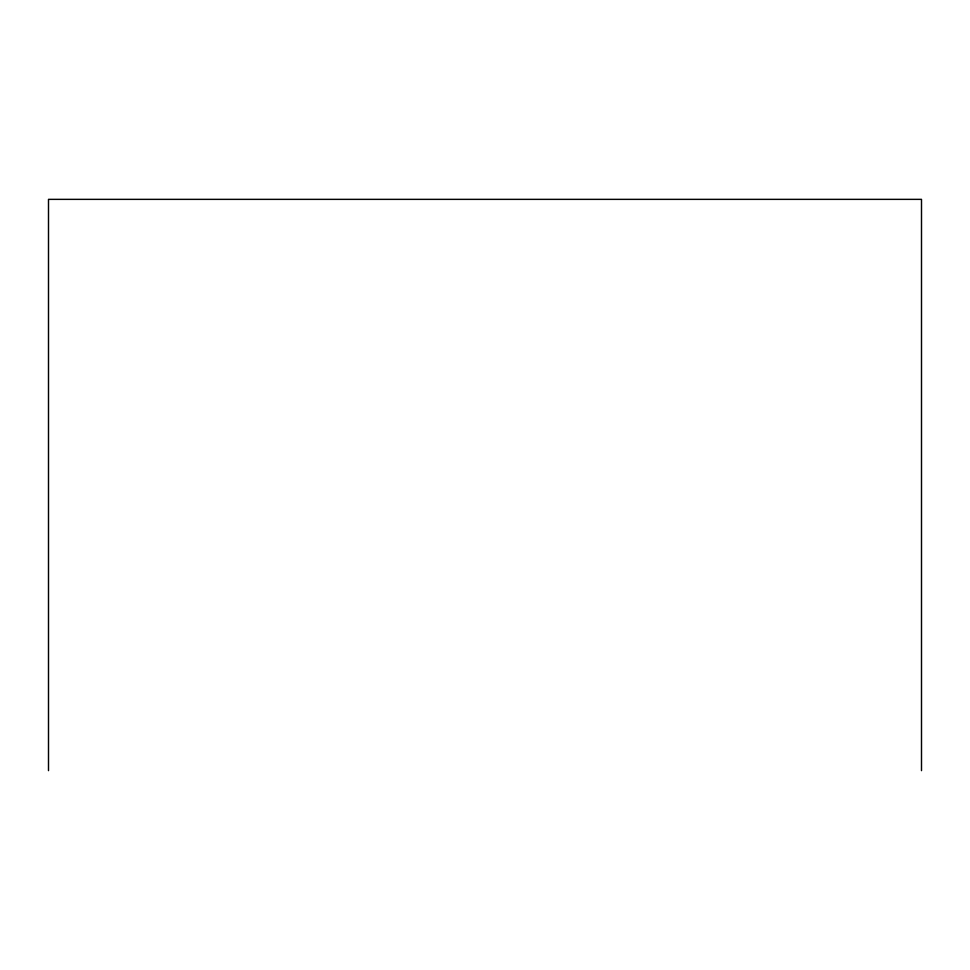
<?xml version="1.0" encoding="UTF-8"?>
<svg xmlns="http://www.w3.org/2000/svg" width="970" height="970" viewBox="0 0 970 970"><rect width="100%" height="100%" fill="white"/><g stroke="black" fill="none" stroke-linecap="round" stroke-linejoin="round"><path stroke-width="1.45" d="M921.5 770.641L921.5 199.359L48.5 199.359L48.5 770.641"/></g></svg>
